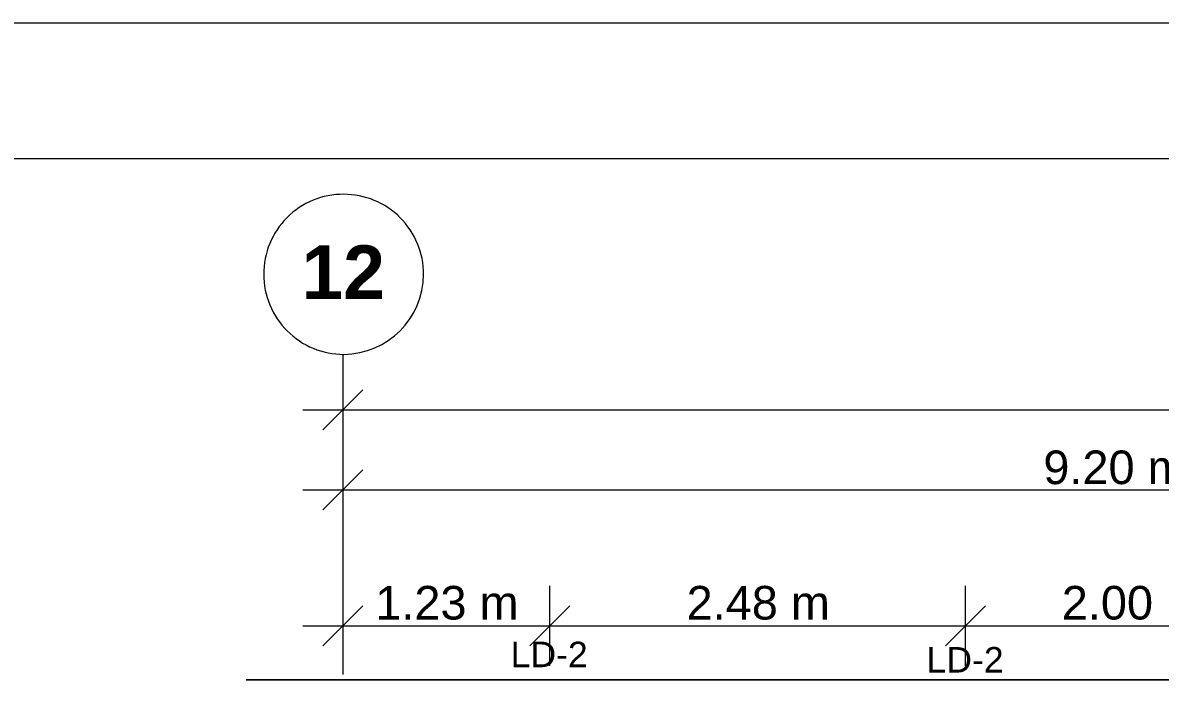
# Model space of a CAD drawing. Header units: metres. Extents: x -2 to 237, y -8 to 52.
# Drawn here: x 5.69 to 12.48, y 48.24 to 52.16 of the extents above; entities that cross this region are included whole.
import ezdxf

# ---------------------------------------------------------------- set-up
doc = ezdxf.new("R2010")
doc.units = ezdxf.units.M
for name, color, linetype, lineweight in [('HVAC - Ductos', 5, 'Continuous', 0), ('PDF3_Text', 7, 'Continuous', 0), ('pie de plano', 7, 'Continuous', 0)]:
    doc.layers.add(name, color=color, linetype=linetype, lineweight=lineweight)
doc.layers.add('PDF3_Geometry', color=7, linetype='Continuous', lineweight=0, true_color=0xaaaaaa)
doc.styles.add('PDF Helvetica', font='')
doc.styles.add('PDF Helvetica Bold', font='')
doc.styles.get('PDF Helvetica').set_extended_font_data('Helvetica')
doc.styles.get('PDF Helvetica Bold').set_extended_font_data('Helvetica', bold=True)

msp = doc.modelspace()

# ---------------------------------------------------------------- linework, layer by layer
at = {"layer": 'HVAC - Ductos', "color": 252, "lineweight": 0, "true_color": 0x939598}
for points in [[(7.604, 50.0926), (7.604, 49.8543), (7.604, 49.616), (7.604, 49.3776), (7.604, 49.1393)], [(7.7231, 49.9735), (7.604, 49.8543), (7.4848, 49.7351)], [(7.3656, 49.8543), (58.4429, 49.8543)], [(7.7231, 49.4968), (7.604, 49.3776), (7.4848, 49.2585)], [(7.3656, 49.3776), (16.8074, 49.3776), (26.0062, 49.3776), (35.2051, 49.3776), (44.4086, 49.3776), (53.6074, 49.3776), (58.4429, 49.3776)], [(7.604, 48.8047), (7.604, 48.5664), (7.604, 48.328)], [(8.8369, 48.328), (8.8369, 48.5664), (8.8369, 48.8047)], [(11.3165, 48.328), (11.3165, 48.5664), (11.3165, 48.8047)], [(7.7231, 48.6856), (7.604, 48.5664), (7.4848, 48.4472)], [(8.956, 48.6856), (8.8369, 48.5664), (8.7177, 48.4472)], [(11.4357, 48.6856), (11.3165, 48.5664), (11.1974, 48.4472)], [(7.3656, 48.5664), (8.8369, 48.5664), (11.3165, 48.5664), (13.3149, 48.5664), (15.5103, 48.5664), (18.3199, 48.5664), (20.1533, 48.5664), (22.5137, 48.5664), (24.7092, 48.5664), (27.5004, 48.5664), (29.5172, 48.5664), (31.598, 48.5664), (33.9126, 48.5664), (36.7176, 48.5664), (38.6427, 48.5664), (40.9114, 48.5664), (43.1114, 48.5664), (45.701, 48.5664), (47.9011, 48.5664), (50.0965, 48.5664), (52.3561, 48.5664), (56.0457, 48.5664), (58.4429, 48.5664)]]:
    msp.add_lwpolyline(points, dxfattribs=at)
at = {"layer": 'PDF3_Geometry', "lineweight": 0}
msp.add_lwpolyline([(7.6086, 51.1377, 0.418271), (7.1319, 50.661, 0.414689), (7.6086, 50.1843, 0.411075), (8.0852, 50.661, 0.414666)], format="xyb", close=True, dxfattribs=at)
at = {"layer": 'PDF3_Geometry', "color": 252, "lineweight": 0, "true_color": 0x939598}
for points in [[(7.604, 50.1843), (7.604, 49.7076)], [(7.604, 49.5472), (7.604, 49.3914)], [(7.604, 49.231), (7.604, 48.5939)]]:
    msp.add_lwpolyline(points, dxfattribs=at)
at = {"layer": 'PDF3_Geometry', "lineweight": 0}
for points in [[(7.604, 48.438), (7.604, 48.2776)], [(7.6452, 48.2455), (7.5673, 48.2455)], [(9.1761, 48.2455), (9.0982, 48.2455)], [(10.7115, 48.2455), (10.6336, 48.2455)], [(12.2424, 48.2455), (12.169, 48.2455)]]:
    msp.add_lwpolyline(points, dxfattribs=at)
for points in [[(7.604, 48.2455), (9.1394, 48.2455), (10.6702, 48.2455), (9.1394, 48.2455), (7.604, 48.2455), (7.0265, 48.2455)], [(12.2057, 48.2455), (13.7366, 48.2455), (15.272, 48.2455), (13.7366, 48.2455), (12.2057, 48.2455), (10.6702, 48.2455)]]:
    msp.add_lwpolyline(points, close=True, dxfattribs=at)
at = {"layer": 'pie de plano', "color": 7, "lineweight": 9}
msp.add_lwpolyline([(87.9143, 52.1594), (87.9143, -7.8416), (-2.0899, -7.8416), (-2.0899, 52.1594)], close=True, dxfattribs=at)
msp.add_lwpolyline([(87.4372, 51.3482), (-0.9899, 51.3482), (-0.9899, -7.1771), (87.4372, -7.1771)], dxfattribs=at)

# ---------------------------------------------------------------- texts
at = {"layer": 'PDF3_Text', "color": 253, "lineweight": 0, "true_color": 0xaaaaaa, "insert": (7.3569, 50.6732), "char_height": 0.3202, "attachment_point": 4, "style": 'PDF Helvetica Bold'}
msp.add_mtext('12', dxfattribs=at)
at = {"layer": 'PDF3_Text', "color": 252, "lineweight": 0, "true_color": 0x939598, "attachment_point": 4, "style": 'PDF Helvetica'}
for s, insert, char_height in [('9.20 m', (11.78, 49.5099), 0.2001), ('1.23 m', (7.7969, 48.7032), 0.2001), ('2.48 m', (9.6532, 48.7032), 0.2001), ('2.00 m', (11.89, 48.7032), 0.2001), ('LD-2', (8.6036, 48.3968), 0.15195)]:
    msp.add_mtext(s, dxfattribs=dict(at, insert=insert, char_height=char_height))
at = {"layer": 'PDF3_Text', "lineweight": 0, "insert": (11.0833, 48.3648), "char_height": 0.15195, "attachment_point": 4, "style": 'PDF Helvetica'}
msp.add_mtext('LD-2', dxfattribs=at)

doc.saveas('drawing.dxf')
